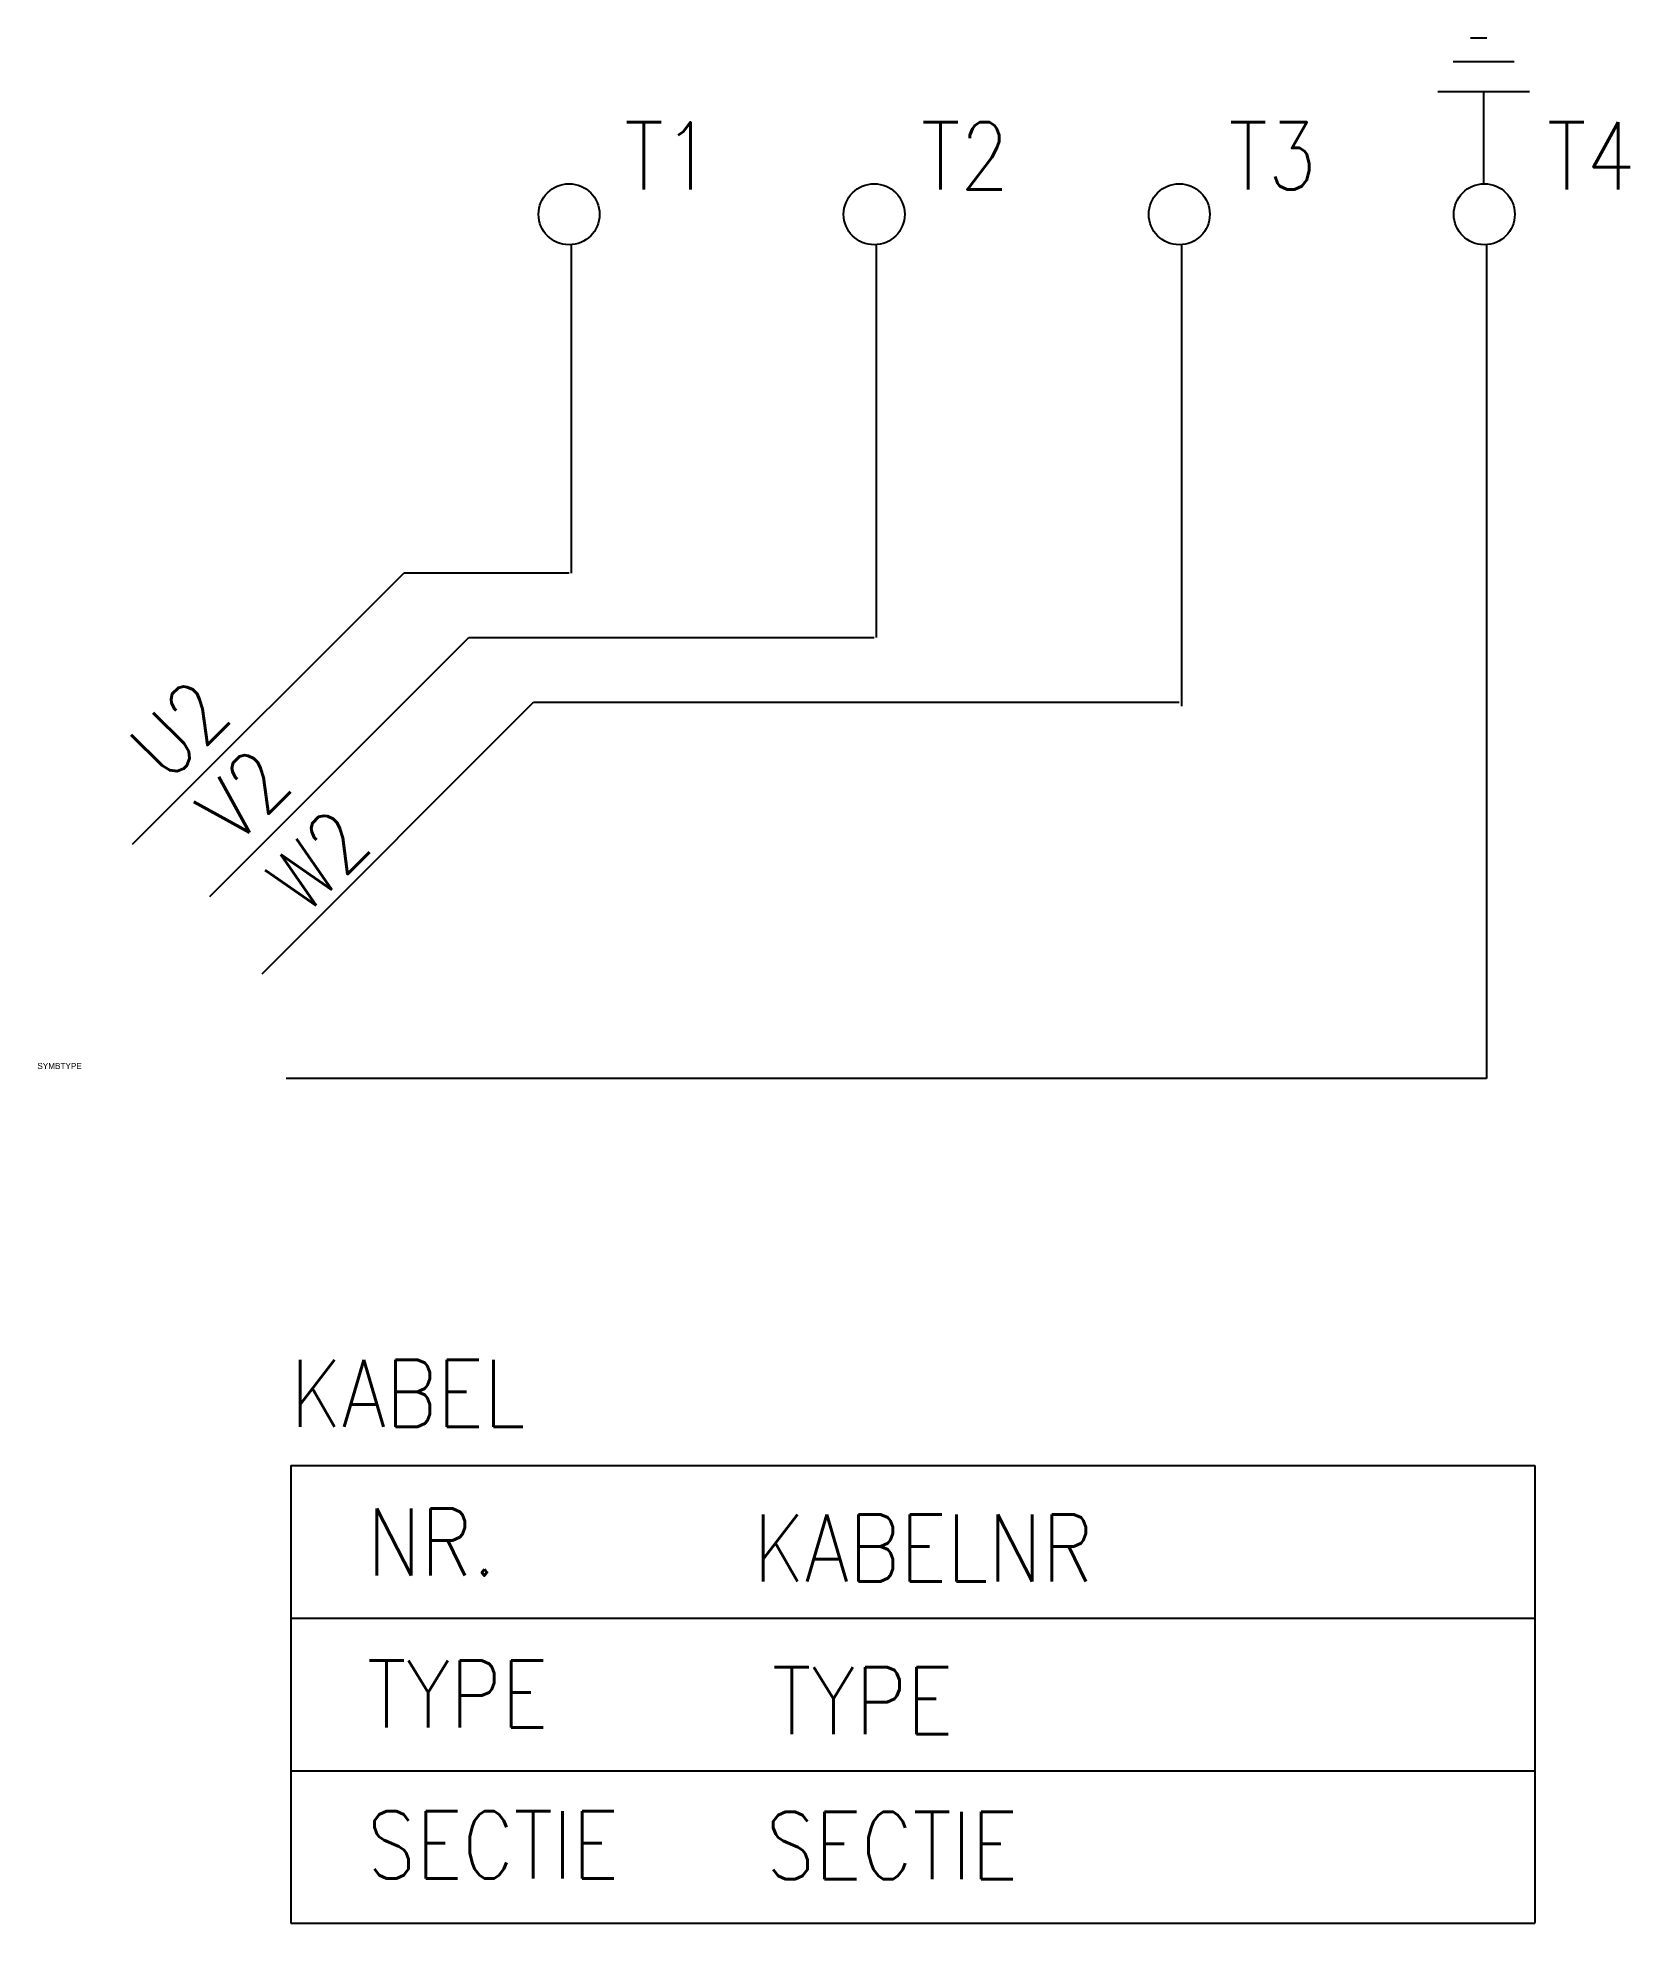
# Model space of a CAD drawing. Extents: x 247.6 to 299.8, y 51 to 112.8.
import ezdxf

# ---------------------------------------------------------------- set-up
doc = ezdxf.new("R2010")
doc.units = 0
doc.header["$MEASUREMENT"] = 0
doc.linetypes.add('DASHED', pattern=[19.05, 12.7, -6.35])
doc.layers.get('0').update_dxf_attribs({"linetype": 'CONTINUOUS'})
doc.layers.add('1', color=8, linetype='CONTINUOUS')
doc.layers.add('10', color=8, linetype='DASHED')
doc.styles.add('ROMANS', font='ROMANS.SHX')

msp = doc.modelspace()

# ---------------------------------------------------------------- linework, layer by layer
at = {"layer": '1'}
for p, q in [((294.545, 112.801), (295.083, 112.801)), ((293.98, 112.026), (295.98, 112.026)), ((296.48, 111.026), (293.48, 111.026)), ((294.98, 108.026), (294.98, 111.026)), ((265.069, 106.014), (265.069, 95.247)), ((275.069, 106.014), (275.069, 93.141)), ((285.069, 106.014), (285.069, 90.896)), ((295.069, 106.014), (295.069, 78.685)), ((250.692, 86.365), (259.59, 95.263)), ((259.59, 95.263), (265, 95.263)), ((253.226, 84.657), (261.711, 93.142)), ((261.711, 93.142), (275, 93.142)), ((254.934, 82.123), (263.832, 91.021)), ((263.832, 91.021), (285, 91.021)), ((295.069, 78.685), (255.722, 78.685)), ((255.877, 66), (255.877, 51)), ((255.877, 66), (296.653, 66)), ((296.653, 66), (296.653, 51)), ((255.877, 61), (296.653, 61)), ((255.877, 56), (296.653, 56)), ((255.877, 51), (296.653, 51))]:
    msp.add_line(p, q, dxfattribs=at)
for centre in [(265, 107.014), (275, 107.014), (285, 107.014), (295, 107.014)]:
    msp.add_circle(centre, 1, dxfattribs=at)

# ---------------------------------------------------------------- texts
at = {"flags": 1}
msp.add_attdef('SYMBTYPE', (247.569, 79), 'ML', height=0.2, dxfattribs=at)
at = {"layer": '1', "style": 'ROMANS', "width": 0.85}
for s, p in [('U2', (251.856, 88.332)), ('V2', (254.06, 86.286)), ('W2', (256.35, 83.996))]:
    msp.add_text(s, height=2, rotation=45, dxfattribs=at).set_placement(p)
for s, p in [('KABEL', (255.867, 67.272)), ('NR.', (258.377, 62.396)), ('TYPE', (258.377, 57.413)), ('SECTIE', (258.377, 52.47))]:
    msp.add_text(s, height=2.2, dxfattribs=at).set_placement(p)
for tag, p in [('KABELNR', (271.044, 62.202)), ('TYPE', (271.658, 57.2)), ('SECTIE', (271.453, 52.449))]:
    msp.add_attdef(tag, p, '', height=2.2, dxfattribs=at)
at = {"layer": '10', "style": 'ROMANS', "width": 0.85}
for tag, p in [('T1', (266.813, 107.829)), ('T2', (276.535, 107.829)), ('T3', (286.618, 107.829)), ('T4', (297.061, 107.829))]:
    msp.add_attdef(tag, p, '', height=2.2, dxfattribs=at)

doc.saveas('drawing.dxf')
